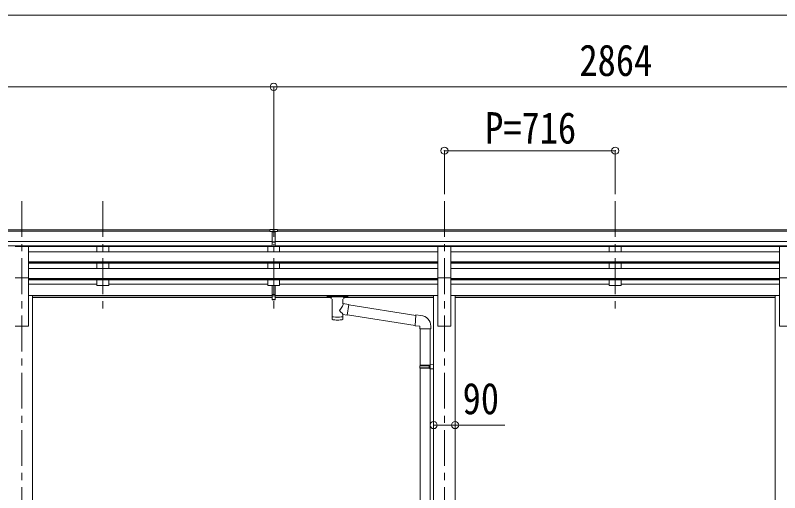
# Model space of a CAD drawing. Units: millimetres at full size, sheet at 1:30. Extents: x -8432 to 8432, y -5820 to 5820.
# Drawn here: x 2742 to 5947, y -956 to 1046 of the extents above; entities that cross this region are included whole.
import ezdxf
from ezdxf.enums import TextEntityAlignment as Align

# ---------------------------------------------------------------- set-up
doc = ezdxf.new("R2010")
doc.units = ezdxf.units.MM
doc.header["$LTSCALE"] = 30
doc.header["$PDMODE"] = 32
doc.header["$PDSIZE"] = 30
doc.linetypes.add('CHAIN1', pattern=[8, 5, -1, 1, -1])
for name, color, linetype, lineweight in [('0-1_本体', 5, 'CHAIN1', 9), ('0-3_ELV2', 4, 'Continuous', 9), ('0-6_OTH_LINE', 6, 'Continuous', 9), ('0-9_OUTLINE', 7, 'Continuous', 9)]:
    doc.layers.add(name, color=color, linetype=linetype, lineweight=lineweight)
doc.styles.add('ＭＳ ゴシック', font='')
doc.styles.get('ＭＳ ゴシック').set_extended_font_data('MS Gothic')

msp = doc.modelspace()

# ---------------------------------------------------------------- linework, layer by layer
at = {"layer": '0-1_本体'}
for p, q in [((2769.39, 266.73), (2769.39, -2907.67)), ((3109.39, 266.73), (3109.39, -210.79)), ((3825.39, 266.74), (3825.39, -210.78)), ((4541.39, 266.73), (4541.39, -2907.67)), ((5257.39, 266.73), (5257.39, -210.78))]:
    msp.add_line(p, q, dxfattribs=at)
at = {"layer": '0-3_ELV2'}
for p, q in [((3808.89, 145.72), (-1180.11, 145.72)), ((3808.89, 140.51), (-1180.11, 140.51)), ((3808.89, 139.3), (3808.89, 147.14)), ((3808.89, 139.3), (3818.89, 139.3)), ((3825.2, 141.27), (3818.89, 140.89)), ((3818.89, 75.67), (3818.89, 140.89)), ((3818.89, 137.3), (3831.89, 137.3)), ((3831.89, 140.95), (3825.2, 141.27)), ((3831.89, 75.67), (3831.89, 140.95)), ((3831.89, 139.26), (3831.89, 139.26)), ((6682.89, 145.73), (3841.89, 145.73)), ((6682.89, 140.51), (3841.89, 140.51)), ((3818.89, 96.98), (-1180.11, 96.98)), ((6682.89, 96.98), (3831.89, 96.98)), ((3818.89, 79.12), (-1180.11, 79.12)), ((2741.89, 76.7), (2796.89, 76.7)), ((2796.89, -55.1), (2796.89, 76.7)), ((3818.89, 75.88), (2796.89, 75.88)), ((3084.39, 75.78), (3084.39, 53.91)), ((3134.39, 75.78), (3134.39, 53.91)), ((3800.39, 75.78), (3800.39, 53.91)), ((3818.89, 95.78), (3825.39, 95.61)), ((3818.89, 76.73), (3825.39, 76.34)), ((3825.39, 95.61), (3831.89, 95.78)), ((3825.39, 76.34), (3831.89, 76.73)), ((6682.89, 79.13), (3831.89, 79.13)), ((4513.89, 75.88), (3831.89, 75.88)), ((3850.39, 75.78), (3850.39, 53.91)), ((4513.89, -55.1), (4513.89, 76.7)), ((4513.89, 76.7), (4568.89, 76.7)), ((4568.89, -55.1), (4568.89, 76.7)), ((5945.89, 75.88), (4568.89, 75.88)), ((5232.39, 75.78), (5232.39, 53.91)), ((5282.39, 75.78), (5282.39, 53.91)), ((5945.89, -55.1), (5945.89, 76.7)), ((5945.89, 76.7), (6000.89, 76.7)), ((4513.89, 53.81), (2796.89, 53.81)), ((3134.39, 53.91), (3084.39, 53.91)), ((3850.39, 53.91), (3800.39, 53.91)), ((5945.89, 53.81), (4568.89, 53.81)), ((5282.39, 53.91), (5232.39, 53.91)), ((4513.89, 11.93), (2796.89, 11.93)), ((4513.89, 10.44), (2796.89, 10.44)), ((4513.89, 6.12), (2796.89, 6.12)), ((3084.39, 6.12), (3084.39, -16.19)), ((3134.39, -16.19), (3134.39, 6.12)), ((3800.39, 6.12), (3800.39, -16.19)), ((3850.39, -16.19), (3850.39, 6.12)), ((5945.89, 11.94), (4568.89, 11.94)), ((5945.89, 10.44), (4568.89, 10.44)), ((5945.89, 6.12), (4568.89, 6.12)), ((5232.39, 6.12), (5232.39, -16.19)), ((5282.39, -16.19), (5282.39, 6.12)), ((4513.89, -16.29), (2796.89, -16.29)), ((3134.39, -16.19), (3084.39, -16.19)), ((3850.39, -16.19), (3800.39, -16.19)), ((5945.89, -16.29), (4568.89, -16.29)), ((5282.39, -16.19), (5232.39, -16.19)), ((2741.89, -55.1), (2796.89, -55.1)), ((2796.89, -55.1), (2796.89, -257.67)), ((4513.89, -58.17), (2796.89, -58.17)), ((4513.89, -59.66), (2796.89, -59.66)), ((4513.89, -63.98), (2796.89, -63.98)), ((3084.39, -63.98), (3084.39, -87.03)), ((3134.39, -63.98), (3134.39, -87.03)), ((3800.39, -63.98), (3800.39, -87.02)), ((3850.39, -63.98), (3850.39, -87.02)), ((4513.89, -55.1), (4513.89, -257.67)), ((4513.89, -55.1), (4568.89, -55.1)), ((4568.89, -55.1), (4568.89, -257.67)), ((5945.89, -58.17), (4568.89, -58.17)), ((5945.89, -59.66), (4568.89, -59.66)), ((5945.89, -63.98), (4568.89, -63.98)), ((5232.39, -63.98), (5232.39, -87.03)), ((5282.39, -63.98), (5282.39, -87.03)), ((5945.89, -55.1), (5945.89, -257.67)), ((5945.89, -55.1), (6000.89, -55.1)), ((3084.39, -82.08), (2796.89, -82.08)), ((3134.39, -87.03), (3084.39, -87.03)), ((3800.39, -82.08), (3134.39, -82.08)), ((3850.39, -87.02), (3800.39, -87.02)), ((3818.89, -146.75), (3818.89, -87.02)), ((3831.89, -146.75), (3831.89, -87.02)), ((3850.39, -82.08), (4513.89, -82.08)), ((5232.39, -82.08), (4568.89, -82.08)), ((5282.39, -87.03), (5232.39, -87.03)), ((5945.89, -82.08), (5282.39, -82.08)), ((3818.89, -124.51), (3831.89, -124.51)), ((2814.59, -128.67), (2796.89, -128.67)), ((2814.59, -128.67), (2814.59, -2032.67)), ((3818.89, -129.1), (2814.59, -129.1)), ((3818.89, -130.49), (2814.59, -130.49)), ((3818.89, -138.18), (2814.59, -138.18)), ((3818.89, -129.91), (3831.89, -129.91)), ((3818.89, -145.69), (3825.39, -146.08)), ((3825.39, -146.08), (3831.89, -145.69)), ((3831.89, -129.1), (4496.19, -129.1)), ((3831.89, -130.49), (4496.19, -130.49)), ((4065.89, -138.18), (3831.89, -138.18)), ((4496.19, -138.18), (4119.89, -138.18)), ((4496.19, -128.67), (4496.19, -2032.67)), ((4496.19, -128.67), (4513.89, -128.67)), ((4586.59, -128.67), (4568.89, -128.67)), ((4586.59, -128.67), (4586.59, -2032.67)), ((5928.19, -129.1), (4586.59, -129.1)), ((5928.19, -130.49), (4586.59, -130.49)), ((5928.19, -138.18), (4586.59, -138.18)), ((5928.19, -128.67), (5928.19, -2032.67)), ((5928.19, -128.67), (5945.89, -128.67)), ((2741.89, -257.67), (2796.89, -257.67)), ((4513.89, -257.67), (4568.89, -257.67)), ((5945.89, -257.67), (6000.89, -257.67))]:
    msp.add_line(p, q, dxfattribs=at)
for points in [[(3808.89, 147.14), (3826.89, 147.3), (3841.89, 147.17)], [(3831.89, 139.34), (3841.89, 139.43), (3841.89, 147.17)], [(3831.89, 94.67), (3828.63, 94.59), (3825.39, 94.51), (3822.15, 94.59), (3818.89, 94.67)], [(3831.89, 75.67), (3825.39, 75.27), (3818.89, 75.67)], [(3831.89, -146.75), (3825.39, -147.15), (3818.89, -146.75)]]:
    msp.add_lwpolyline(points, dxfattribs=at)
msp.add_ellipse((3849.96, 142.78), major_axis=(24.57, 1.51), ratio=0.121868, start_param=3.1340826, end_param=3.1409615, dxfattribs=at)
at = {"layer": '0-6_OTH_LINE'}
for p, q in [((-1206.61, 1045.73), (6709.39, 1045.73)), ((3825.39, 745.73), (-1186.61, 745.73)), ((6689.39, 745.73), (3825.39, 745.73)), ((3825.39, 745.73), (3825.39, 236.15)), ((4541.39, 478.07), (4541.39, 295.62)), ((4541.39, 478.07), (5257.39, 478.07)), ((5257.39, 478.07), (5257.39, 295.62)), ((4496.19, -672.37), (4586.19, -672.37)), ((4586.19, -672.37), (4794.68, -672.37))]:
    msp.add_line(p, q, dxfattribs=at)
for p in [(3825.39, 745.73), (4541.39, 478.07), (5257.39, 478.07), (4496.19, -672.37), (4586.19, -672.37)]:
    msp.add_point(p, dxfattribs=at)
at = {"layer": '0-9_OUTLINE'}
for p, q in [((4049.39, -131.27), (4049.39, -137.03)), ((4051.39, -130.61), (4134.39, -130.61)), ((4051.39, -132.79), (4134.39, -132.79)), ((4051.39, -137.69), (4065.89, -137.69)), ((4065.89, -143.34), (4065.89, -136.79)), ((4069.99, -144.26), (4069.97, -229.7)), ((4115.79, -163), (4115.79, -144.26)), ((4119.89, -143.34), (4119.89, -136.79)), ((4119.89, -137.69), (4134.39, -137.69)), ((4136.39, -131.27), (4136.39, -137.03)), ((4141.01, -166.91), (4115.79, -163)), ((4141.01, -166.91), (4133.99, -212.17)), ((4422, -212.56), (4140.69, -168.92)), ((4115.81, -229.7), (4115.78, -209.03)), ((4115.79, -209.34), (4133.99, -212.17)), ((4418.33, -254.5), (4134.26, -210.43)), ((4443, -212.52), (4422.16, -210.7)), ((4438.08, -268.27), (4484.08, -268.27)), ((4440.19, -268.27), (4440.19, -421.74)), ((4482.19, -268.27), (4482.19, -419.18)), ((4484.08, -268.27), (4484.08, -257.35)), ((4438.19, -423.74), (4439.19, -421.74)), ((4438.19, -423.74), (4482.19, -423.74)), ((4438.19, -423.74), (4438.19, -431.74)), ((4438.19, -431.74), (4482.19, -431.74)), ((4438.19, -431.74), (4439.19, -433.74)), ((4439.19, -421.74), (4482.19, -421.74)), ((4439.19, -433.74), (4482.19, -433.74)), ((4440.19, -433.74), (4440.19, -1197.62)), ((4477.71, -423.74), (4477.28, -421.74)), ((4480.19, -419.24), (4496.19, -418.77)), ((4480.19, -421.24), (4480.19, -419.24)), ((4480.19, -421.24), (4482.19, -421.24)), ((4480.19, -436.24), (4480.19, -434.24)), ((4480.19, -436.24), (4496.19, -436.71)), ((4482.19, -436.3), (4482.19, -1195.06)), ((4496.19, -418.77), (4496.19, -436.71))]:
    msp.add_line(p, q, dxfattribs=at)
for points in [[(4049.39, -131.27), (4049.43, -131.08), (4049.51, -130.94), (4049.61, -130.85), (4049.71, -130.78), (4049.83, -130.74), (4050.12, -130.68), (4050.61, -130.63), (4051.15, -130.61), (4051.39, -130.61)], [(4049.39, -137.03), (4049.43, -137.22), (4049.51, -137.36), (4049.61, -137.45), (4049.71, -137.52), (4049.83, -137.56), (4050.12, -137.62), (4050.61, -137.67), (4051.15, -137.69), (4051.39, -137.69)], [(4134.39, -130.61), (4134.74, -130.61), (4135.27, -130.64), (4135.72, -130.69), (4136.02, -130.77), (4136.19, -130.86), (4136.31, -131), (4136.38, -131.18), (4136.39, -131.27)], [(4134.39, -137.69), (4134.74, -137.69), (4135.27, -137.66), (4135.72, -137.61), (4136.02, -137.54), (4136.19, -137.44), (4136.31, -137.3), (4136.38, -137.12), (4136.39, -137.03)], [(4422.16, -210.7), (4418.16, -256.53), (4438.08, -258.27), (4438.08, -268.27)], [(4477.71, -423.74), (4477.71, -431.74), (4477.28, -433.74)], [(4480.19, -434.24), (4482.19, -434.24), (4482.19, -421.24)]]:
    msp.add_lwpolyline(points, dxfattribs=at)
msp.add_arc((4439.08, -257.35), 45, 0, 85, dxfattribs=at)
for centre, major_axis, ratio, start_param, end_param in [((4051.39, -133), (2, 0), 0.109601, 1.5707963, 3.1415927), ((4092.89, -136.79), (27, 0), 0.070066, 6.2831853, 9.424778), ((4103.89, -140.77), (16, 0), 0.361356, 6.2636979, 6.2831853), ((4134.39, -133), (2, 0), 0.109601, 0, 1.5707963), ((4092.89, -189.54), (-22.81, -26.62), 0.234429, 1.6855472, 3.1268519), ((4095.44, -186.9), (20.32, -22.25), 0.045535, 0.0389954, 1.3075346), ((4092.89, -217.26), (22.91, 0), 0.122865, 3.1415927, 6.2831853), ((4092.89, -229.7), (22.92, 0), 0.101955, 3.1415499, 6.2833984)]:
    msp.add_ellipse(centre, major_axis=major_axis, ratio=ratio, start_param=start_param, end_param=end_param, dxfattribs=at)

# ---------------------------------------------------------------- texts
at = {"layer": '0-6_OTH_LINE', "color": 7, "style": 'ＭＳ ゴシック', "width": 0.85}
for s, p in [('2864', (5107.39, 751.73)), ('P=716', (4711.89, 468.07)), ('90', (4617.69, -666.55))]:
    msp.add_text(s, height=132, dxfattribs=at).set_placement(p, align=Align.BOTTOM_LEFT)

doc.saveas('drawing.dxf')
